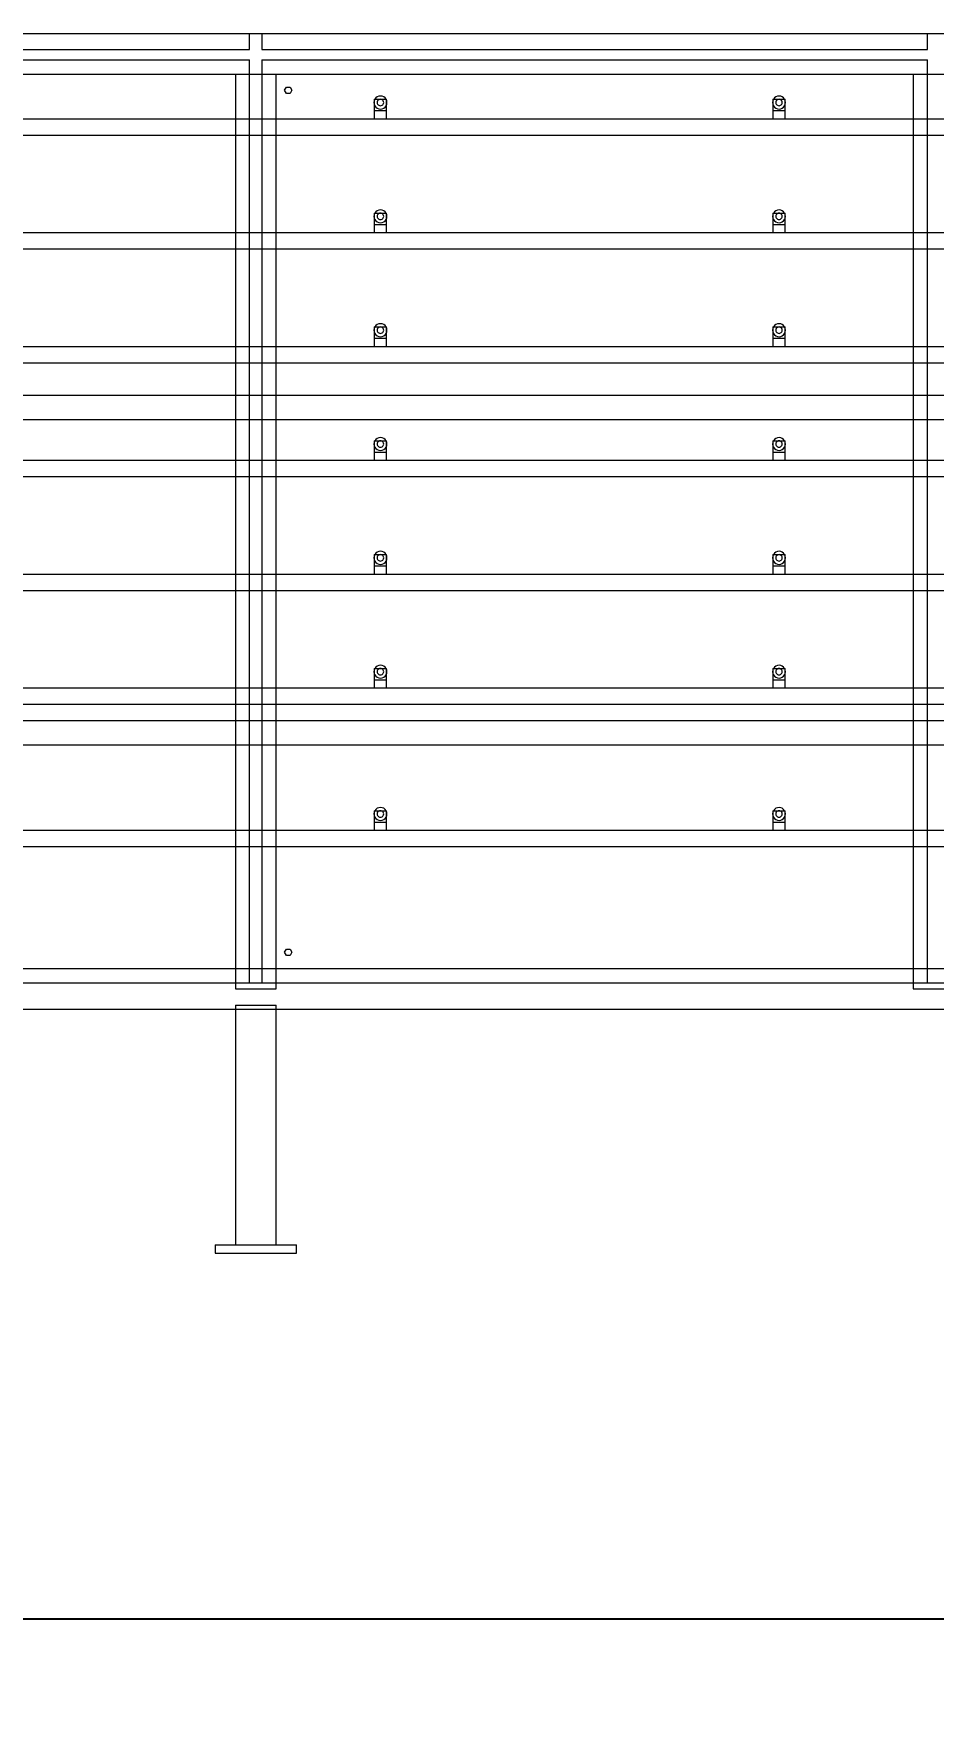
# Model space of a CAD drawing. Header units: millimetres. Extents: x -191664 to 191490, y -197311 to 10263.
# Drawn here: x 50504 to 52717, y -1108 to 3000 of the extents above; entities that cross this region are included whole.
import ezdxf

# ---------------------------------------------------------------- set-up
doc = ezdxf.new("R2010")
doc.units = ezdxf.units.MM
for name, color, linetype, lineweight in [('COTAS_ENVOLVENTE_P', 1, 'Continuous', 0), ('COTAS_O', 1, 'Continuous', 0), ('COTAS_P', 1, 'Continuous', 0), ('lateral_secador', 7, 'Continuous', 0)]:
    doc.layers.add(name, color=color, linetype=linetype, lineweight=lineweight)
doc.dimstyles.new('PLANTA_100', dxfattribs={"dimtxt": 250, "dimasz": 150, "dimexe": 150, "dimexo": 80, "dimgap": 100, "dimtad": 1, "dimtih": 1, "dimtoh": 1, "dimdec": 1, "dimdsep": 46, "dimcen": 0.09, "dimclrd": 1, "dimclre": 1, "dimclrt": 1, "dimadec": 0, "dimazin": 0, "dimtfac": 1, "dimtdec": 4, "dimtofl": 0, "dimtmove": 0, "dimatfit": 3, "dimfxl": 1, "dimtolj": 1, "dimtzin": 0, "dimarcsym": 0})

# ---------------------------------------------------------------- blocks, each defined once
blk = doc.blocks.new('*D4')
at = {"layer": 'COTAS_ENVOLVENTE_P', "color": 1, "lineweight": -2, "transparency": 16777216}
for p, q in [((0, -80), (0, -3250)), ((58855.1, -80), (58855.1, -3250)), ((150, -3100), (58705.1, -3100))]:
    blk.add_line(p, q, dxfattribs=at)
at = {"layer": 'COTAS_ENVOLVENTE_P', "color": 1, "transparency": 16777216}
for points in [[(150, -3075), (150, -3125), (0, -3100)], [(58705.1, -3075), (58705.1, -3125), (58855.1, -3100)]]:
    blk.add_solid(points, dxfattribs=at)
at = {"layer": 'Defpoints', "color": 0, "transparency": 16777216}
for p in [(0, 0), (58855.1, 0), (58855.1, -3100)]:
    blk.add_point(p, dxfattribs=at)
blk = doc.blocks.new('*D19')
at = {"layer": 'COTAS_O', "color": 1, "lineweight": -2, "transparency": 16777216}
for p, q in [((37717.1, -80), (37717.1, -1050)), ((57717.1, -80), (57717.1, -1050)), ((37867.1, -900), (57567.1, -900))]:
    blk.add_line(p, q, dxfattribs=at)
at = {"layer": 'COTAS_O', "color": 1, "transparency": 16777216}
for points in [[(37867.1, -875), (37867.1, -925), (37717.1, -900)], [(57567.1, -875), (57567.1, -925), (57717.1, -900)]]:
    blk.add_solid(points, dxfattribs=at)
at = {"layer": 'Defpoints', "color": 0, "transparency": 16777216}
for p in [(37717.1, 0), (57717.1, 0), (57717.1, -900)]:
    blk.add_point(p, dxfattribs=at)
blk = doc.blocks.new('*D21')
at = {"layer": 'COTAS_P', "color": 1, "lineweight": -2, "transparency": 16777216}
for p, q in [((0, -80), (0, -2350)), ((58117.1, -80), (58117.1, -2350)), ((150, -2200), (57967.1, -2200))]:
    blk.add_line(p, q, dxfattribs=at)
at = {"layer": 'COTAS_P', "color": 1, "transparency": 16777216}
for points in [[(150, -2175), (150, -2225), (0, -2200)], [(57967.1, -2175), (57967.1, -2225), (58117.1, -2200)]]:
    blk.add_solid(points, dxfattribs=at)
at = {"layer": 'Defpoints', "color": 0, "transparency": 16777216}
for p in [(0, 0), (58117.1, 0), (58117.1, -2200)]:
    blk.add_point(p, dxfattribs=at)

msp = doc.modelspace()

# ---------------------------------------------------------------- linework, layer by layer
at = {"layer": 'lateral_secador', "color": 251, "true_color": 0x536a64}
for p, q in [((37717.12, 3000), (57717.12, 3000)), ((37717.12, 2900), (57717.12, 2900)), ((51000.45, 2900), (51100.45, 2900)), ((51000.45, 2900), (51000.45, 650)), ((51100.45, 650), (51100.45, 2900)), ((52667.12, 2900), (52767.12, 2900)), ((52667.12, 2900), (52667.12, 650)), ((37717.12, 2110), (57717.12, 2110)), ((37717.12, 2050), (57717.12, 2050)), ((37717.12, 1310), (57717.12, 1310)), ((37717.12, 1250), (57717.12, 1250)), ((37717.12, 700), (57717.12, 700)), ((51000.45, 650), (51100.45, 650)), ((52667.12, 650), (52767.12, 650)), ((37717.12, 600), (57717.12, 600)), ((51000.45, 610), (51100.45, 610)), ((51000.45, 610), (51000.45, 20)), ((51100.45, 20), (51100.45, 610)), ((51000.45, 20), (51100.45, 20))]:
    msp.add_line(p, q, dxfattribs=at)
at = {"layer": 'lateral_secador', "color": 9, "true_color": 0xb8c6c1}
for p, q in [((49398.78, 3000), (51035.45, 3000)), ((51035.45, 2960), (51035.45, 3000)), ((51065.45, 3000), (52702.12, 3000)), ((51065.45, 3000), (51065.45, 2960)), ((52702.12, 2960), (52702.12, 3000)), ((49398.78, 2960), (51035.45, 2960)), ((51065.45, 2960), (52702.12, 2960)), ((37717.12, 665), (57467.12, 665)), ((37717.12, 600), (57467.12, 600))]:
    msp.add_line(p, q, dxfattribs=at)
at = {"layer": 'lateral_secador', "color": 254, "true_color": 0xd8e0dc}
for p, q in [((49398.78, 2935), (51035.45, 2935)), ((51035.45, 665), (51035.45, 2935)), ((51065.45, 2935), (52702.12, 2935)), ((51065.45, 2935), (51065.45, 665)), ((52702.12, 665), (52702.12, 2935)), ((49398.78, 665), (51035.45, 665)), ((51065.45, 665), (52702.12, 665))]:
    msp.add_line(p, q, dxfattribs=at)
at = {"layer": 'lateral_secador', "color": 43, "true_color": 0xe7bf45}
for p, q in [((51121.45, 2860), (51125.95, 2867.79)), ((51125.95, 2852.21), (51121.45, 2860)), ((51125.95, 2867.79), (51134.95, 2867.79)), ((51134.95, 2852.21), (51125.95, 2852.21)), ((51134.95, 2867.79), (51139.45, 2860)), ((51139.45, 2860), (51134.95, 2852.21)), ((51121.45, 740), (51125.95, 747.79)), ((51125.95, 732.21), (51121.45, 740)), ((51125.95, 747.79), (51134.95, 747.79)), ((51134.95, 747.79), (51139.45, 740)), ((51139.45, 740), (51134.95, 732.21)), ((51134.95, 732.21), (51125.95, 732.21))]:
    msp.add_line(p, q, dxfattribs=at)
at = {"layer": 'lateral_secador', "color": 253, "true_color": 0xa4b0b5}
for p, q in [((51343.26, 2838), (51341.66, 2834.14)), ((51345.8, 2841.31), (51343.26, 2838)), ((51349.12, 2843.86), (51345.8, 2841.31)), ((51352.97, 2845.45), (51349.12, 2843.86)), ((51351.46, 2835.66), (51350.19, 2834)), ((51353.12, 2836.93), (51351.46, 2835.66)), ((51357.12, 2846), (51352.97, 2845.45)), ((51355.05, 2837.73), (51353.12, 2836.93)), ((51357.12, 2838), (51355.05, 2837.73)), ((51361.26, 2845.45), (51357.12, 2846)), ((51359.19, 2837.73), (51357.12, 2838)), ((51361.12, 2836.93), (51359.19, 2837.73)), ((51362.77, 2835.66), (51361.12, 2836.93)), ((51365.12, 2843.86), (51361.26, 2845.45)), ((51364.04, 2834), (51362.77, 2835.66)), ((51368.43, 2841.31), (51365.12, 2843.86)), ((51370.97, 2838), (51368.43, 2841.31)), ((51372.57, 2834.14), (51370.97, 2838)), ((52323.26, 2838), (52321.66, 2834.14)), ((52325.8, 2841.31), (52323.26, 2838)), ((52329.12, 2843.86), (52325.8, 2841.31)), ((52332.97, 2845.45), (52329.12, 2843.86)), ((52331.46, 2835.66), (52330.19, 2834)), ((52333.12, 2836.93), (52331.46, 2835.66)), ((52337.12, 2846), (52332.97, 2845.45)), ((52335.05, 2837.73), (52333.12, 2836.93)), ((52337.12, 2838), (52335.05, 2837.73)), ((52341.26, 2845.45), (52337.12, 2846)), ((52339.19, 2837.73), (52337.12, 2838)), ((52341.12, 2836.93), (52339.19, 2837.73)), ((52342.77, 2835.66), (52341.12, 2836.93)), ((52345.12, 2843.86), (52341.26, 2845.45)), ((52344.04, 2834), (52342.77, 2835.66)), ((52348.43, 2841.31), (52345.12, 2843.86)), ((52350.97, 2838), (52348.43, 2841.31)), ((52352.57, 2834.14), (52350.97, 2838)), ((51341.66, 2834.14), (51341.12, 2830)), ((51341.12, 2830), (51341.66, 2825.86)), ((51341.66, 2825.86), (51343.26, 2822)), ((51343.26, 2822), (51345.8, 2818.69)), ((51345.8, 2818.69), (51349.12, 2816.14)), ((51349.39, 2832.07), (51349.12, 2830)), ((51349.12, 2830), (51349.39, 2827.93)), ((51349.12, 2816.14), (51352.97, 2814.55)), ((51350.19, 2834), (51349.39, 2832.07)), ((51349.39, 2827.93), (51350.19, 2826)), ((51350.19, 2826), (51351.46, 2824.34)), ((51351.46, 2824.34), (51353.12, 2823.07)), ((51352.97, 2814.55), (51357.12, 2814)), ((51353.12, 2823.07), (51355.05, 2822.27)), ((51355.05, 2822.27), (51357.12, 2822)), ((51357.12, 2822), (51359.19, 2822.27)), ((51357.12, 2814), (51361.26, 2814.55)), ((51359.19, 2822.27), (51361.12, 2823.07)), ((51361.12, 2823.07), (51362.77, 2824.34)), ((51361.26, 2814.55), (51365.12, 2816.14)), ((51362.77, 2824.34), (51364.04, 2826)), ((51364.84, 2832.07), (51364.04, 2834)), ((51364.04, 2826), (51364.84, 2827.93)), ((51365.12, 2830), (51364.84, 2832.07)), ((51364.84, 2827.93), (51365.12, 2830)), ((51365.12, 2816.14), (51368.43, 2818.69)), ((51368.43, 2818.69), (51370.97, 2822)), ((51370.97, 2822), (51372.57, 2825.86)), ((51373.12, 2830), (51372.57, 2834.14)), ((51372.57, 2825.86), (51373.12, 2830)), ((52321.66, 2834.14), (52321.12, 2830)), ((52321.12, 2830), (52321.66, 2825.86)), ((52321.66, 2825.86), (52323.26, 2822)), ((52323.26, 2822), (52325.8, 2818.69)), ((52325.8, 2818.69), (52329.12, 2816.14)), ((52329.39, 2832.07), (52329.12, 2830)), ((52329.12, 2830), (52329.39, 2827.93)), ((52329.12, 2816.14), (52332.97, 2814.55)), ((52330.19, 2834), (52329.39, 2832.07)), ((52329.39, 2827.93), (52330.19, 2826)), ((52330.19, 2826), (52331.46, 2824.34)), ((52331.46, 2824.34), (52333.12, 2823.07)), ((52332.97, 2814.55), (52337.12, 2814)), ((52333.12, 2823.07), (52335.05, 2822.27)), ((52335.05, 2822.27), (52337.12, 2822)), ((52337.12, 2822), (52339.19, 2822.27)), ((52337.12, 2814), (52341.26, 2814.55)), ((52339.19, 2822.27), (52341.12, 2823.07)), ((52341.12, 2823.07), (52342.77, 2824.34)), ((52341.26, 2814.55), (52345.12, 2816.14)), ((52342.77, 2824.34), (52344.04, 2826)), ((52344.84, 2832.07), (52344.04, 2834)), ((52344.04, 2826), (52344.84, 2827.93)), ((52345.12, 2830), (52344.84, 2832.07)), ((52344.84, 2827.93), (52345.12, 2830)), ((52345.12, 2816.14), (52348.43, 2818.69)), ((52348.43, 2818.69), (52350.97, 2822)), ((52350.97, 2822), (52352.57, 2825.86)), ((52353.12, 2830), (52352.57, 2834.14)), ((52352.57, 2825.86), (52353.12, 2830)), ((51341.66, 2554.14), (51341.12, 2550)), ((51341.12, 2550), (51341.66, 2545.86)), ((51343.26, 2558), (51341.66, 2554.14)), ((51345.8, 2561.31), (51343.26, 2558)), ((51349.12, 2563.86), (51345.8, 2561.31)), ((51352.97, 2565.45), (51349.12, 2563.86)), ((51349.39, 2552.07), (51349.12, 2550)), ((51349.12, 2550), (51349.39, 2547.93)), ((51350.19, 2554), (51349.39, 2552.07)), ((51349.39, 2547.93), (51350.19, 2546)), ((51351.46, 2555.66), (51350.19, 2554)), ((51353.12, 2556.93), (51351.46, 2555.66)), ((51357.12, 2566), (51352.97, 2565.45)), ((51355.05, 2557.73), (51353.12, 2556.93)), ((51357.12, 2558), (51355.05, 2557.73)), ((51361.26, 2565.45), (51357.12, 2566)), ((51359.19, 2557.73), (51357.12, 2558)), ((51361.12, 2556.93), (51359.19, 2557.73)), ((51362.77, 2555.66), (51361.12, 2556.93)), ((51365.12, 2563.86), (51361.26, 2565.45)), ((51364.04, 2554), (51362.77, 2555.66)), ((51364.84, 2552.07), (51364.04, 2554)), ((51364.04, 2546), (51364.84, 2547.93)), ((51365.12, 2550), (51364.84, 2552.07)), ((51364.84, 2547.93), (51365.12, 2550)), ((51368.43, 2561.31), (51365.12, 2563.86)), ((51370.97, 2558), (51368.43, 2561.31)), ((51372.57, 2554.14), (51370.97, 2558)), ((51373.12, 2550), (51372.57, 2554.14)), ((51372.57, 2545.86), (51373.12, 2550)), ((52321.66, 2554.14), (52321.12, 2550)), ((52321.12, 2550), (52321.66, 2545.86)), ((52323.26, 2558), (52321.66, 2554.14)), ((52325.8, 2561.31), (52323.26, 2558)), ((52329.12, 2563.86), (52325.8, 2561.31)), ((52332.97, 2565.45), (52329.12, 2563.86)), ((52329.39, 2552.07), (52329.12, 2550)), ((52329.12, 2550), (52329.39, 2547.93)), ((52330.19, 2554), (52329.39, 2552.07)), ((52329.39, 2547.93), (52330.19, 2546)), ((52331.46, 2555.66), (52330.19, 2554)), ((52333.12, 2556.93), (52331.46, 2555.66)), ((52337.12, 2566), (52332.97, 2565.45)), ((52335.05, 2557.73), (52333.12, 2556.93)), ((52337.12, 2558), (52335.05, 2557.73)), ((52341.26, 2565.45), (52337.12, 2566)), ((52339.19, 2557.73), (52337.12, 2558)), ((52341.12, 2556.93), (52339.19, 2557.73)), ((52342.77, 2555.66), (52341.12, 2556.93)), ((52345.12, 2563.86), (52341.26, 2565.45)), ((52344.04, 2554), (52342.77, 2555.66)), ((52344.84, 2552.07), (52344.04, 2554)), ((52344.04, 2546), (52344.84, 2547.93)), ((52345.12, 2550), (52344.84, 2552.07)), ((52344.84, 2547.93), (52345.12, 2550)), ((52348.43, 2561.31), (52345.12, 2563.86)), ((52350.97, 2558), (52348.43, 2561.31)), ((52352.57, 2554.14), (52350.97, 2558)), ((52353.12, 2550), (52352.57, 2554.14)), ((52352.57, 2545.86), (52353.12, 2550)), ((51341.66, 2545.86), (51343.26, 2542)), ((51343.26, 2542), (51345.8, 2538.69)), ((51345.8, 2538.69), (51349.12, 2536.14)), ((51349.12, 2536.14), (51352.97, 2534.55)), ((51350.19, 2546), (51351.46, 2544.34)), ((51351.46, 2544.34), (51353.12, 2543.07)), ((51352.97, 2534.55), (51357.12, 2534)), ((51353.12, 2543.07), (51355.05, 2542.27)), ((51355.05, 2542.27), (51357.12, 2542)), ((51357.12, 2542), (51359.19, 2542.27)), ((51357.12, 2534), (51361.26, 2534.55)), ((51359.19, 2542.27), (51361.12, 2543.07)), ((51361.12, 2543.07), (51362.77, 2544.34)), ((51361.26, 2534.55), (51365.12, 2536.14)), ((51362.77, 2544.34), (51364.04, 2546)), ((51365.12, 2536.14), (51368.43, 2538.69)), ((51368.43, 2538.69), (51370.97, 2542)), ((51370.97, 2542), (51372.57, 2545.86)), ((52321.66, 2545.86), (52323.26, 2542)), ((52323.26, 2542), (52325.8, 2538.69)), ((52325.8, 2538.69), (52329.12, 2536.14)), ((52329.12, 2536.14), (52332.97, 2534.55)), ((52330.19, 2546), (52331.46, 2544.34)), ((52331.46, 2544.34), (52333.12, 2543.07)), ((52332.97, 2534.55), (52337.12, 2534)), ((52333.12, 2543.07), (52335.05, 2542.27)), ((52335.05, 2542.27), (52337.12, 2542)), ((52337.12, 2542), (52339.19, 2542.27)), ((52337.12, 2534), (52341.26, 2534.55)), ((52339.19, 2542.27), (52341.12, 2543.07)), ((52341.12, 2543.07), (52342.77, 2544.34)), ((52341.26, 2534.55), (52345.12, 2536.14)), ((52342.77, 2544.34), (52344.04, 2546)), ((52345.12, 2536.14), (52348.43, 2538.69)), ((52348.43, 2538.69), (52350.97, 2542)), ((52350.97, 2542), (52352.57, 2545.86)), ((51341.66, 2274.14), (51341.12, 2270)), ((51341.12, 2270), (51341.66, 2265.86)), ((51343.26, 2278), (51341.66, 2274.14)), ((51341.66, 2265.86), (51343.26, 2262)), ((51345.8, 2281.31), (51343.26, 2278)), ((51343.26, 2262), (51345.8, 2258.69)), ((51349.12, 2283.86), (51345.8, 2281.31)), ((51352.97, 2285.45), (51349.12, 2283.86)), ((51349.39, 2272.07), (51349.12, 2270)), ((51349.12, 2270), (51349.39, 2267.93)), ((51350.19, 2274), (51349.39, 2272.07)), ((51349.39, 2267.93), (51350.19, 2266)), ((51351.46, 2275.66), (51350.19, 2274)), ((51350.19, 2266), (51351.46, 2264.34)), ((51353.12, 2276.93), (51351.46, 2275.66)), ((51351.46, 2264.34), (51353.12, 2263.07)), ((51357.12, 2286), (51352.97, 2285.45)), ((51355.05, 2277.73), (51353.12, 2276.93)), ((51353.12, 2263.07), (51355.05, 2262.27)), ((51357.12, 2278), (51355.05, 2277.73)), ((51355.05, 2262.27), (51357.12, 2262)), ((51361.26, 2285.45), (51357.12, 2286)), ((51359.19, 2277.73), (51357.12, 2278)), ((51357.12, 2262), (51359.19, 2262.27)), ((51361.12, 2276.93), (51359.19, 2277.73)), ((51359.19, 2262.27), (51361.12, 2263.07)), ((51362.77, 2275.66), (51361.12, 2276.93)), ((51361.12, 2263.07), (51362.77, 2264.34)), ((51365.12, 2283.86), (51361.26, 2285.45)), ((51364.04, 2274), (51362.77, 2275.66)), ((51362.77, 2264.34), (51364.04, 2266)), ((51364.84, 2272.07), (51364.04, 2274)), ((51364.04, 2266), (51364.84, 2267.93)), ((51365.12, 2270), (51364.84, 2272.07)), ((51364.84, 2267.93), (51365.12, 2270)), ((51368.43, 2281.31), (51365.12, 2283.86)), ((51370.97, 2278), (51368.43, 2281.31)), ((51368.43, 2258.69), (51370.97, 2262)), ((51372.57, 2274.14), (51370.97, 2278)), ((51370.97, 2262), (51372.57, 2265.86)), ((51373.12, 2270), (51372.57, 2274.14)), ((51372.57, 2265.86), (51373.12, 2270)), ((52321.66, 2274.14), (52321.12, 2270)), ((52321.12, 2270), (52321.66, 2265.86)), ((52323.26, 2278), (52321.66, 2274.14)), ((52321.66, 2265.86), (52323.26, 2262)), ((52325.8, 2281.31), (52323.26, 2278)), ((52323.26, 2262), (52325.8, 2258.69)), ((52329.12, 2283.86), (52325.8, 2281.31)), ((52332.97, 2285.45), (52329.12, 2283.86)), ((52329.39, 2272.07), (52329.12, 2270)), ((52329.12, 2270), (52329.39, 2267.93)), ((52330.19, 2274), (52329.39, 2272.07)), ((52329.39, 2267.93), (52330.19, 2266)), ((52331.46, 2275.66), (52330.19, 2274)), ((52330.19, 2266), (52331.46, 2264.34)), ((52333.12, 2276.93), (52331.46, 2275.66)), ((52331.46, 2264.34), (52333.12, 2263.07)), ((52337.12, 2286), (52332.97, 2285.45)), ((52335.05, 2277.73), (52333.12, 2276.93)), ((52333.12, 2263.07), (52335.05, 2262.27)), ((52337.12, 2278), (52335.05, 2277.73)), ((52335.05, 2262.27), (52337.12, 2262)), ((52341.26, 2285.45), (52337.12, 2286)), ((52339.19, 2277.73), (52337.12, 2278)), ((52337.12, 2262), (52339.19, 2262.27)), ((52341.12, 2276.93), (52339.19, 2277.73)), ((52339.19, 2262.27), (52341.12, 2263.07)), ((52342.77, 2275.66), (52341.12, 2276.93)), ((52341.12, 2263.07), (52342.77, 2264.34)), ((52345.12, 2283.86), (52341.26, 2285.45)), ((52344.04, 2274), (52342.77, 2275.66)), ((52342.77, 2264.34), (52344.04, 2266)), ((52344.84, 2272.07), (52344.04, 2274)), ((52344.04, 2266), (52344.84, 2267.93)), ((52345.12, 2270), (52344.84, 2272.07)), ((52344.84, 2267.93), (52345.12, 2270)), ((52348.43, 2281.31), (52345.12, 2283.86)), ((52350.97, 2278), (52348.43, 2281.31)), ((52348.43, 2258.69), (52350.97, 2262)), ((52352.57, 2274.14), (52350.97, 2278)), ((52350.97, 2262), (52352.57, 2265.86)), ((52353.12, 2270), (52352.57, 2274.14)), ((52352.57, 2265.86), (52353.12, 2270)), ((51345.8, 2258.69), (51349.12, 2256.14)), ((51349.12, 2256.14), (51352.97, 2254.55)), ((51352.97, 2254.55), (51357.12, 2254)), ((51357.12, 2254), (51361.26, 2254.55)), ((51361.26, 2254.55), (51365.12, 2256.14)), ((51365.12, 2256.14), (51368.43, 2258.69)), ((52325.8, 2258.69), (52329.12, 2256.14)), ((52329.12, 2256.14), (52332.97, 2254.55)), ((52332.97, 2254.55), (52337.12, 2254)), ((52337.12, 2254), (52341.26, 2254.55)), ((52341.26, 2254.55), (52345.12, 2256.14)), ((52345.12, 2256.14), (52348.43, 2258.69)), ((51341.66, 1994.14), (51341.12, 1990)), ((51341.12, 1990), (51341.66, 1985.86)), ((51343.26, 1998), (51341.66, 1994.14)), ((51341.66, 1985.86), (51343.26, 1982)), ((51345.8, 2001.31), (51343.26, 1998)), ((51343.26, 1982), (51345.8, 1978.69)), ((51349.12, 2003.86), (51345.8, 2001.31)), ((51345.8, 1978.69), (51349.12, 1976.14)), ((51352.97, 2005.45), (51349.12, 2003.86)), ((51349.39, 1992.07), (51349.12, 1990)), ((51349.12, 1990), (51349.39, 1987.93)), ((51349.12, 1976.14), (51352.97, 1974.55)), ((51350.19, 1994), (51349.39, 1992.07)), ((51349.39, 1987.93), (51350.19, 1986)), ((51351.46, 1995.66), (51350.19, 1994)), ((51350.19, 1986), (51351.46, 1984.34)), ((51353.12, 1996.93), (51351.46, 1995.66)), ((51351.46, 1984.34), (51353.12, 1983.07)), ((51357.12, 2006), (51352.97, 2005.45)), ((51352.97, 1974.55), (51357.12, 1974)), ((51355.05, 1997.73), (51353.12, 1996.93)), ((51353.12, 1983.07), (51355.05, 1982.27)), ((51357.12, 1998), (51355.05, 1997.73)), ((51355.05, 1982.27), (51357.12, 1982)), ((51361.26, 2005.45), (51357.12, 2006)), ((51359.19, 1997.73), (51357.12, 1998)), ((51357.12, 1982), (51359.19, 1982.27)), ((51357.12, 1974), (51361.26, 1974.55)), ((51361.12, 1996.93), (51359.19, 1997.73)), ((51359.19, 1982.27), (51361.12, 1983.07)), ((51362.77, 1995.66), (51361.12, 1996.93)), ((51361.12, 1983.07), (51362.77, 1984.34)), ((51365.12, 2003.86), (51361.26, 2005.45)), ((51361.26, 1974.55), (51365.12, 1976.14)), ((51364.04, 1994), (51362.77, 1995.66)), ((51362.77, 1984.34), (51364.04, 1986)), ((51364.84, 1992.07), (51364.04, 1994)), ((51364.04, 1986), (51364.84, 1987.93)), ((51365.12, 1990), (51364.84, 1992.07)), ((51364.84, 1987.93), (51365.12, 1990)), ((51368.43, 2001.31), (51365.12, 2003.86)), ((51365.12, 1976.14), (51368.43, 1978.69)), ((51370.97, 1998), (51368.43, 2001.31)), ((51368.43, 1978.69), (51370.97, 1982)), ((51372.57, 1994.14), (51370.97, 1998)), ((51370.97, 1982), (51372.57, 1985.86)), ((51373.12, 1990), (51372.57, 1994.14)), ((51372.57, 1985.86), (51373.12, 1990)), ((52321.66, 1994.14), (52321.12, 1990)), ((52321.12, 1990), (52321.66, 1985.86)), ((52323.26, 1998), (52321.66, 1994.14)), ((52321.66, 1985.86), (52323.26, 1982)), ((52325.8, 2001.31), (52323.26, 1998)), ((52323.26, 1982), (52325.8, 1978.69)), ((52329.12, 2003.86), (52325.8, 2001.31)), ((52325.8, 1978.69), (52329.12, 1976.14)), ((52332.97, 2005.45), (52329.12, 2003.86)), ((52329.39, 1992.07), (52329.12, 1990)), ((52329.12, 1990), (52329.39, 1987.93)), ((52329.12, 1976.14), (52332.97, 1974.55)), ((52330.19, 1994), (52329.39, 1992.07)), ((52329.39, 1987.93), (52330.19, 1986)), ((52331.46, 1995.66), (52330.19, 1994)), ((52330.19, 1986), (52331.46, 1984.34)), ((52333.12, 1996.93), (52331.46, 1995.66)), ((52331.46, 1984.34), (52333.12, 1983.07)), ((52337.12, 2006), (52332.97, 2005.45)), ((52332.97, 1974.55), (52337.12, 1974)), ((52335.05, 1997.73), (52333.12, 1996.93)), ((52333.12, 1983.07), (52335.05, 1982.27)), ((52337.12, 1998), (52335.05, 1997.73)), ((52335.05, 1982.27), (52337.12, 1982)), ((52341.26, 2005.45), (52337.12, 2006)), ((52339.19, 1997.73), (52337.12, 1998)), ((52337.12, 1982), (52339.19, 1982.27)), ((52337.12, 1974), (52341.26, 1974.55)), ((52341.12, 1996.93), (52339.19, 1997.73)), ((52339.19, 1982.27), (52341.12, 1983.07)), ((52342.77, 1995.66), (52341.12, 1996.93)), ((52341.12, 1983.07), (52342.77, 1984.34)), ((52345.12, 2003.86), (52341.26, 2005.45)), ((52341.26, 1974.55), (52345.12, 1976.14)), ((52344.04, 1994), (52342.77, 1995.66)), ((52342.77, 1984.34), (52344.04, 1986)), ((52344.84, 1992.07), (52344.04, 1994)), ((52344.04, 1986), (52344.84, 1987.93)), ((52345.12, 1990), (52344.84, 1992.07)), ((52344.84, 1987.93), (52345.12, 1990)), ((52348.43, 2001.31), (52345.12, 2003.86)), ((52345.12, 1976.14), (52348.43, 1978.69)), ((52350.97, 1998), (52348.43, 2001.31)), ((52348.43, 1978.69), (52350.97, 1982)), ((52352.57, 1994.14), (52350.97, 1998)), ((52350.97, 1982), (52352.57, 1985.86)), ((52353.12, 1990), (52352.57, 1994.14)), ((52352.57, 1985.86), (52353.12, 1990)), ((51357.12, 1726), (51352.97, 1725.45)), ((51361.26, 1725.45), (51357.12, 1726)), ((52337.12, 1726), (52332.97, 1725.45)), ((52341.26, 1725.45), (52337.12, 1726)), ((51341.66, 1714.14), (51341.12, 1710)), ((51341.12, 1710), (51341.66, 1705.86)), ((51343.26, 1718), (51341.66, 1714.14)), ((51341.66, 1705.86), (51343.26, 1702)), ((51345.8, 1721.31), (51343.26, 1718)), ((51343.26, 1702), (51345.8, 1698.69)), ((51349.12, 1723.86), (51345.8, 1721.31)), ((51345.8, 1698.69), (51349.12, 1696.14)), ((51352.97, 1725.45), (51349.12, 1723.86)), ((51349.39, 1712.07), (51349.12, 1710)), ((51349.12, 1710), (51349.39, 1707.93)), ((51349.12, 1696.14), (51352.97, 1694.55)), ((51350.19, 1714), (51349.39, 1712.07)), ((51349.39, 1707.93), (51350.19, 1706)), ((51351.46, 1715.66), (51350.19, 1714)), ((51350.19, 1706), (51351.46, 1704.34)), ((51353.12, 1716.93), (51351.46, 1715.66)), ((51351.46, 1704.34), (51353.12, 1703.07)), ((51352.97, 1694.55), (51357.12, 1694)), ((51355.05, 1717.73), (51353.12, 1716.93)), ((51353.12, 1703.07), (51355.05, 1702.27)), ((51357.12, 1718), (51355.05, 1717.73)), ((51355.05, 1702.27), (51357.12, 1702)), ((51359.19, 1717.73), (51357.12, 1718)), ((51357.12, 1702), (51359.19, 1702.27)), ((51357.12, 1694), (51361.26, 1694.55)), ((51361.12, 1716.93), (51359.19, 1717.73)), ((51359.19, 1702.27), (51361.12, 1703.07)), ((51362.77, 1715.66), (51361.12, 1716.93)), ((51361.12, 1703.07), (51362.77, 1704.34)), ((51365.12, 1723.86), (51361.26, 1725.45)), ((51361.26, 1694.55), (51365.12, 1696.14)), ((51364.04, 1714), (51362.77, 1715.66)), ((51362.77, 1704.34), (51364.04, 1706)), ((51364.84, 1712.07), (51364.04, 1714)), ((51364.04, 1706), (51364.84, 1707.93)), ((51365.12, 1710), (51364.84, 1712.07)), ((51364.84, 1707.93), (51365.12, 1710)), ((51368.43, 1721.31), (51365.12, 1723.86)), ((51365.12, 1696.14), (51368.43, 1698.69)), ((51370.97, 1718), (51368.43, 1721.31)), ((51368.43, 1698.69), (51370.97, 1702)), ((51372.57, 1714.14), (51370.97, 1718)), ((51370.97, 1702), (51372.57, 1705.86)), ((51373.12, 1710), (51372.57, 1714.14)), ((51372.57, 1705.86), (51373.12, 1710)), ((52321.66, 1714.14), (52321.12, 1710)), ((52321.12, 1710), (52321.66, 1705.86)), ((52323.26, 1718), (52321.66, 1714.14)), ((52321.66, 1705.86), (52323.26, 1702)), ((52325.8, 1721.31), (52323.26, 1718)), ((52323.26, 1702), (52325.8, 1698.69)), ((52329.12, 1723.86), (52325.8, 1721.31)), ((52325.8, 1698.69), (52329.12, 1696.14)), ((52332.97, 1725.45), (52329.12, 1723.86)), ((52329.39, 1712.07), (52329.12, 1710)), ((52329.12, 1710), (52329.39, 1707.93)), ((52329.12, 1696.14), (52332.97, 1694.55)), ((52330.19, 1714), (52329.39, 1712.07)), ((52329.39, 1707.93), (52330.19, 1706)), ((52331.46, 1715.66), (52330.19, 1714)), ((52330.19, 1706), (52331.46, 1704.34)), ((52333.12, 1716.93), (52331.46, 1715.66)), ((52331.46, 1704.34), (52333.12, 1703.07)), ((52332.97, 1694.55), (52337.12, 1694)), ((52335.05, 1717.73), (52333.12, 1716.93)), ((52333.12, 1703.07), (52335.05, 1702.27)), ((52337.12, 1718), (52335.05, 1717.73)), ((52335.05, 1702.27), (52337.12, 1702)), ((52339.19, 1717.73), (52337.12, 1718)), ((52337.12, 1702), (52339.19, 1702.27)), ((52337.12, 1694), (52341.26, 1694.55)), ((52341.12, 1716.93), (52339.19, 1717.73)), ((52339.19, 1702.27), (52341.12, 1703.07)), ((52342.77, 1715.66), (52341.12, 1716.93)), ((52341.12, 1703.07), (52342.77, 1704.34)), ((52345.12, 1723.86), (52341.26, 1725.45)), ((52341.26, 1694.55), (52345.12, 1696.14)), ((52344.04, 1714), (52342.77, 1715.66)), ((52342.77, 1704.34), (52344.04, 1706)), ((52344.84, 1712.07), (52344.04, 1714)), ((52344.04, 1706), (52344.84, 1707.93)), ((52345.12, 1710), (52344.84, 1712.07)), ((52344.84, 1707.93), (52345.12, 1710)), ((52348.43, 1721.31), (52345.12, 1723.86)), ((52345.12, 1696.14), (52348.43, 1698.69)), ((52350.97, 1718), (52348.43, 1721.31)), ((52348.43, 1698.69), (52350.97, 1702)), ((52352.57, 1714.14), (52350.97, 1718)), ((52350.97, 1702), (52352.57, 1705.86)), ((52353.12, 1710), (52352.57, 1714.14)), ((52352.57, 1705.86), (52353.12, 1710)), ((51343.26, 1438), (51341.66, 1434.14)), ((51345.8, 1441.31), (51343.26, 1438)), ((51349.12, 1443.86), (51345.8, 1441.31)), ((51352.97, 1445.45), (51349.12, 1443.86)), ((51357.12, 1446), (51352.97, 1445.45)), ((51357.12, 1438), (51355.05, 1437.73)), ((51361.26, 1445.45), (51357.12, 1446)), ((51359.19, 1437.73), (51357.12, 1438)), ((51365.12, 1443.86), (51361.26, 1445.45)), ((51368.43, 1441.31), (51365.12, 1443.86)), ((51370.97, 1438), (51368.43, 1441.31)), ((51372.57, 1434.14), (51370.97, 1438)), ((52323.26, 1438), (52321.66, 1434.14)), ((52325.8, 1441.31), (52323.26, 1438)), ((52329.12, 1443.86), (52325.8, 1441.31)), ((52332.97, 1445.45), (52329.12, 1443.86)), ((52337.12, 1446), (52332.97, 1445.45)), ((52337.12, 1438), (52335.05, 1437.73)), ((52341.26, 1445.45), (52337.12, 1446)), ((52339.19, 1437.73), (52337.12, 1438)), ((52345.12, 1443.86), (52341.26, 1445.45)), ((52348.43, 1441.31), (52345.12, 1443.86)), ((52350.97, 1438), (52348.43, 1441.31)), ((52352.57, 1434.14), (52350.97, 1438)), ((51341.66, 1434.14), (51341.12, 1430)), ((51341.12, 1430), (51341.66, 1425.86)), ((51341.66, 1425.86), (51343.26, 1422)), ((51343.26, 1422), (51345.8, 1418.69)), ((51345.8, 1418.69), (51349.12, 1416.14)), ((51349.39, 1432.07), (51349.12, 1430)), ((51349.12, 1430), (51349.39, 1427.93)), ((51349.12, 1416.14), (51352.97, 1414.55)), ((51350.19, 1434), (51349.39, 1432.07)), ((51349.39, 1427.93), (51350.19, 1426)), ((51351.46, 1435.66), (51350.19, 1434)), ((51350.19, 1426), (51351.46, 1424.34)), ((51353.12, 1436.93), (51351.46, 1435.66)), ((51351.46, 1424.34), (51353.12, 1423.07)), ((51352.97, 1414.55), (51357.12, 1414)), ((51355.05, 1437.73), (51353.12, 1436.93)), ((51353.12, 1423.07), (51355.05, 1422.27)), ((51355.05, 1422.27), (51357.12, 1422)), ((51357.12, 1422), (51359.19, 1422.27)), ((51357.12, 1414), (51361.26, 1414.55)), ((51361.12, 1436.93), (51359.19, 1437.73)), ((51359.19, 1422.27), (51361.12, 1423.07)), ((51362.77, 1435.66), (51361.12, 1436.93)), ((51361.12, 1423.07), (51362.77, 1424.34)), ((51361.26, 1414.55), (51365.12, 1416.14)), ((51364.04, 1434), (51362.77, 1435.66)), ((51362.77, 1424.34), (51364.04, 1426)), ((51364.84, 1432.07), (51364.04, 1434)), ((51364.04, 1426), (51364.84, 1427.93)), ((51365.12, 1430), (51364.84, 1432.07)), ((51364.84, 1427.93), (51365.12, 1430)), ((51365.12, 1416.14), (51368.43, 1418.69)), ((51368.43, 1418.69), (51370.97, 1422)), ((51370.97, 1422), (51372.57, 1425.86)), ((51373.12, 1430), (51372.57, 1434.14)), ((51372.57, 1425.86), (51373.12, 1430)), ((52321.66, 1434.14), (52321.12, 1430)), ((52321.12, 1430), (52321.66, 1425.86)), ((52321.66, 1425.86), (52323.26, 1422)), ((52323.26, 1422), (52325.8, 1418.69)), ((52325.8, 1418.69), (52329.12, 1416.14)), ((52329.39, 1432.07), (52329.12, 1430)), ((52329.12, 1430), (52329.39, 1427.93)), ((52329.12, 1416.14), (52332.97, 1414.55)), ((52330.19, 1434), (52329.39, 1432.07)), ((52329.39, 1427.93), (52330.19, 1426)), ((52331.46, 1435.66), (52330.19, 1434)), ((52330.19, 1426), (52331.46, 1424.34)), ((52333.12, 1436.93), (52331.46, 1435.66)), ((52331.46, 1424.34), (52333.12, 1423.07)), ((52332.97, 1414.55), (52337.12, 1414)), ((52335.05, 1437.73), (52333.12, 1436.93)), ((52333.12, 1423.07), (52335.05, 1422.27)), ((52335.05, 1422.27), (52337.12, 1422)), ((52337.12, 1422), (52339.19, 1422.27)), ((52337.12, 1414), (52341.26, 1414.55)), ((52341.12, 1436.93), (52339.19, 1437.73)), ((52339.19, 1422.27), (52341.12, 1423.07)), ((52342.77, 1435.66), (52341.12, 1436.93)), ((52341.12, 1423.07), (52342.77, 1424.34)), ((52341.26, 1414.55), (52345.12, 1416.14)), ((52344.04, 1434), (52342.77, 1435.66)), ((52342.77, 1424.34), (52344.04, 1426)), ((52344.84, 1432.07), (52344.04, 1434)), ((52344.04, 1426), (52344.84, 1427.93)), ((52345.12, 1430), (52344.84, 1432.07)), ((52344.84, 1427.93), (52345.12, 1430)), ((52345.12, 1416.14), (52348.43, 1418.69)), ((52348.43, 1418.69), (52350.97, 1422)), ((52350.97, 1422), (52352.57, 1425.86)), ((52353.12, 1430), (52352.57, 1434.14)), ((52352.57, 1425.86), (52353.12, 1430)), ((51341.66, 1084.14), (51341.12, 1080)), ((51341.12, 1080), (51341.66, 1075.86)), ((51343.26, 1088), (51341.66, 1084.14)), ((51341.66, 1075.86), (51343.26, 1072)), ((51345.8, 1091.31), (51343.26, 1088)), ((51343.26, 1072), (51345.8, 1068.69)), ((51349.12, 1093.86), (51345.8, 1091.31)), ((51345.8, 1068.69), (51349.12, 1066.14)), ((51352.97, 1095.45), (51349.12, 1093.86)), ((51349.39, 1082.07), (51349.12, 1080)), ((51349.12, 1080), (51349.39, 1077.93)), ((51350.19, 1084), (51349.39, 1082.07)), ((51349.39, 1077.93), (51350.19, 1076)), ((51351.46, 1085.66), (51350.19, 1084)), ((51350.19, 1076), (51351.46, 1074.34)), ((51353.12, 1086.93), (51351.46, 1085.66)), ((51351.46, 1074.34), (51353.12, 1073.07)), ((51357.12, 1096), (51352.97, 1095.45)), ((51355.05, 1087.73), (51353.12, 1086.93)), ((51353.12, 1073.07), (51355.05, 1072.27)), ((51357.12, 1088), (51355.05, 1087.73)), ((51355.05, 1072.27), (51357.12, 1072)), ((51361.26, 1095.45), (51357.12, 1096)), ((51359.19, 1087.73), (51357.12, 1088)), ((51357.12, 1072), (51359.19, 1072.27)), ((51361.12, 1086.93), (51359.19, 1087.73)), ((51359.19, 1072.27), (51361.12, 1073.07)), ((51362.77, 1085.66), (51361.12, 1086.93)), ((51361.12, 1073.07), (51362.77, 1074.34)), ((51365.12, 1093.86), (51361.26, 1095.45)), ((51364.04, 1084), (51362.77, 1085.66)), ((51362.77, 1074.34), (51364.04, 1076)), ((51364.84, 1082.07), (51364.04, 1084)), ((51364.04, 1076), (51364.84, 1077.93)), ((51365.12, 1080), (51364.84, 1082.07)), ((51364.84, 1077.93), (51365.12, 1080)), ((51368.43, 1091.31), (51365.12, 1093.86)), ((51365.12, 1066.14), (51368.43, 1068.69)), ((51370.97, 1088), (51368.43, 1091.31)), ((51368.43, 1068.69), (51370.97, 1072)), ((51372.57, 1084.14), (51370.97, 1088)), ((51370.97, 1072), (51372.57, 1075.86)), ((51373.12, 1080), (51372.57, 1084.14)), ((51372.57, 1075.86), (51373.12, 1080)), ((52321.66, 1084.14), (52321.12, 1080)), ((52321.12, 1080), (52321.66, 1075.86)), ((52323.26, 1088), (52321.66, 1084.14)), ((52321.66, 1075.86), (52323.26, 1072)), ((52325.8, 1091.31), (52323.26, 1088)), ((52323.26, 1072), (52325.8, 1068.69)), ((52329.12, 1093.86), (52325.8, 1091.31)), ((52325.8, 1068.69), (52329.12, 1066.14)), ((52332.97, 1095.45), (52329.12, 1093.86)), ((52329.39, 1082.07), (52329.12, 1080)), ((52329.12, 1080), (52329.39, 1077.93)), ((52330.19, 1084), (52329.39, 1082.07)), ((52329.39, 1077.93), (52330.19, 1076)), ((52331.46, 1085.66), (52330.19, 1084)), ((52330.19, 1076), (52331.46, 1074.34)), ((52333.12, 1086.93), (52331.46, 1085.66)), ((52331.46, 1074.34), (52333.12, 1073.07)), ((52337.12, 1096), (52332.97, 1095.45)), ((52335.05, 1087.73), (52333.12, 1086.93)), ((52333.12, 1073.07), (52335.05, 1072.27)), ((52337.12, 1088), (52335.05, 1087.73)), ((52335.05, 1072.27), (52337.12, 1072)), ((52341.26, 1095.45), (52337.12, 1096)), ((52339.19, 1087.73), (52337.12, 1088)), ((52337.12, 1072), (52339.19, 1072.27)), ((52341.12, 1086.93), (52339.19, 1087.73)), ((52339.19, 1072.27), (52341.12, 1073.07)), ((52342.77, 1085.66), (52341.12, 1086.93)), ((52341.12, 1073.07), (52342.77, 1074.34)), ((52345.12, 1093.86), (52341.26, 1095.45)), ((52344.04, 1084), (52342.77, 1085.66)), ((52342.77, 1074.34), (52344.04, 1076)), ((52344.84, 1082.07), (52344.04, 1084)), ((52344.04, 1076), (52344.84, 1077.93)), ((52345.12, 1080), (52344.84, 1082.07)), ((52344.84, 1077.93), (52345.12, 1080)), ((52348.43, 1091.31), (52345.12, 1093.86)), ((52345.12, 1066.14), (52348.43, 1068.69)), ((52350.97, 1088), (52348.43, 1091.31)), ((52348.43, 1068.69), (52350.97, 1072)), ((52352.57, 1084.14), (52350.97, 1088)), ((52350.97, 1072), (52352.57, 1075.86)), ((52353.12, 1080), (52352.57, 1084.14)), ((52352.57, 1075.86), (52353.12, 1080)), ((51349.12, 1066.14), (51352.97, 1064.55)), ((51352.97, 1064.55), (51357.12, 1064)), ((51357.12, 1064), (51361.26, 1064.55)), ((51361.26, 1064.55), (51365.12, 1066.14)), ((52329.12, 1066.14), (52332.97, 1064.55)), ((52332.97, 1064.55), (52337.12, 1064)), ((52337.12, 1064), (52341.26, 1064.55)), ((52341.26, 1064.55), (52345.12, 1066.14))]:
    msp.add_line(p, q, dxfattribs=at)
at = {"layer": 'lateral_secador', "color": 8, "true_color": 0x617680}
for p, q in [((51342.12, 2838), (51372.12, 2838)), ((51342.12, 2838), (51342.12, 2810)), ((51372.12, 2810), (51372.12, 2838)), ((52322.12, 2838), (52352.12, 2838)), ((52322.12, 2838), (52322.12, 2810)), ((52352.12, 2810), (52352.12, 2838)), ((51342.12, 2810), (51372.12, 2810)), ((51342.12, 2810), (51342.12, 2790)), ((51372.12, 2790), (51372.12, 2810)), ((52322.12, 2810), (52352.12, 2810)), ((52322.12, 2810), (52322.12, 2790)), ((52352.12, 2790), (52352.12, 2810)), ((38067.12, 2790), (57367.12, 2790)), ((51342.12, 2790), (51372.12, 2790)), ((52322.12, 2790), (52352.12, 2790)), ((38067.12, 2750), (57367.12, 2750)), ((51342.12, 2558), (51372.12, 2558)), ((51342.12, 2558), (51342.12, 2530)), ((51372.12, 2530), (51372.12, 2558)), ((52322.12, 2558), (52352.12, 2558)), ((52322.12, 2558), (52322.12, 2530)), ((52352.12, 2530), (52352.12, 2558)), ((38067.12, 2510), (57367.12, 2510)), ((51342.12, 2530), (51372.12, 2530)), ((51342.12, 2530), (51342.12, 2510)), ((51342.12, 2510), (51372.12, 2510)), ((51372.12, 2510), (51372.12, 2530)), ((52322.12, 2530), (52352.12, 2530)), ((52322.12, 2530), (52322.12, 2510)), ((52322.12, 2510), (52352.12, 2510)), ((52352.12, 2510), (52352.12, 2530)), ((38067.12, 2470), (57367.12, 2470)), ((51342.12, 2278), (51372.12, 2278)), ((51342.12, 2278), (51342.12, 2250)), ((51372.12, 2250), (51372.12, 2278)), ((52322.12, 2278), (52352.12, 2278)), ((52322.12, 2278), (52322.12, 2250)), ((52352.12, 2250), (52352.12, 2278)), ((38067.12, 2230), (57367.12, 2230)), ((51342.12, 2250), (51372.12, 2250)), ((51342.12, 2250), (51342.12, 2230)), ((51342.12, 2230), (51372.12, 2230)), ((51372.12, 2230), (51372.12, 2250)), ((52322.12, 2250), (52352.12, 2250)), ((52322.12, 2250), (52322.12, 2230)), ((52322.12, 2230), (52352.12, 2230)), ((52352.12, 2230), (52352.12, 2250)), ((38067.12, 2190), (57367.12, 2190)), ((51342.12, 1998), (51372.12, 1998)), ((51342.12, 1998), (51342.12, 1970)), ((51372.12, 1970), (51372.12, 1998)), ((52322.12, 1998), (52352.12, 1998)), ((52322.12, 1998), (52322.12, 1970)), ((52352.12, 1970), (52352.12, 1998)), ((38067.12, 1950), (57367.12, 1950)), ((51342.12, 1970), (51372.12, 1970)), ((51342.12, 1970), (51342.12, 1950)), ((51342.12, 1950), (51372.12, 1950)), ((51372.12, 1950), (51372.12, 1970)), ((52322.12, 1970), (52352.12, 1970)), ((52322.12, 1970), (52322.12, 1950)), ((52322.12, 1950), (52352.12, 1950)), ((52352.12, 1950), (52352.12, 1970)), ((38067.12, 1910), (57367.12, 1910)), ((51342.12, 1718), (51372.12, 1718)), ((51342.12, 1718), (51342.12, 1690)), ((51342.12, 1690), (51372.12, 1690)), ((51342.12, 1690), (51342.12, 1670)), ((51372.12, 1690), (51372.12, 1718)), ((51372.12, 1670), (51372.12, 1690)), ((52322.12, 1718), (52352.12, 1718)), ((52322.12, 1718), (52322.12, 1690)), ((52322.12, 1690), (52352.12, 1690)), ((52322.12, 1690), (52322.12, 1670)), ((52352.12, 1690), (52352.12, 1718)), ((52352.12, 1670), (52352.12, 1690)), ((38067.12, 1670), (57367.12, 1670)), ((51342.12, 1670), (51372.12, 1670)), ((52322.12, 1670), (52352.12, 1670)), ((38067.12, 1630), (57367.12, 1630)), ((51342.12, 1438), (51372.12, 1438)), ((51342.12, 1438), (51342.12, 1410)), ((51372.12, 1410), (51372.12, 1438)), ((52322.12, 1438), (52352.12, 1438)), ((52322.12, 1438), (52322.12, 1410)), ((52352.12, 1410), (52352.12, 1438)), ((51342.12, 1410), (51372.12, 1410)), ((51342.12, 1410), (51342.12, 1390)), ((51372.12, 1390), (51372.12, 1410)), ((52322.12, 1410), (52352.12, 1410)), ((52322.12, 1410), (52322.12, 1390)), ((52352.12, 1390), (52352.12, 1410)), ((38067.12, 1390), (57367.12, 1390)), ((51342.12, 1390), (51372.12, 1390)), ((52322.12, 1390), (52352.12, 1390)), ((38067.12, 1350), (57367.12, 1350)), ((51342.12, 1088), (51372.12, 1088)), ((51342.12, 1088), (51342.12, 1060)), ((51372.12, 1060), (51372.12, 1088)), ((52322.12, 1088), (52352.12, 1088)), ((52322.12, 1088), (52322.12, 1060)), ((52352.12, 1060), (52352.12, 1088)), ((38067.12, 1040), (57367.12, 1040)), ((51342.12, 1060), (51372.12, 1060)), ((51342.12, 1060), (51342.12, 1040)), ((51342.12, 1040), (51372.12, 1040)), ((51372.12, 1040), (51372.12, 1060)), ((52322.12, 1060), (52352.12, 1060)), ((52322.12, 1060), (52322.12, 1040)), ((52322.12, 1040), (52352.12, 1040)), ((52352.12, 1040), (52352.12, 1060)), ((38067.12, 1000), (57367.12, 1000))]:
    msp.add_line(p, q, dxfattribs=at)
at = {"layer": 'lateral_secador', "color": 252, "true_color": 0x798e91}
for p, q in [((50950.45, 20), (51150.45, 20)), ((50950.45, 20), (50950.45, 0)), ((50950.45, 0), (51150.45, 0)), ((51150.45, 0), (51150.45, 20))]:
    msp.add_line(p, q, dxfattribs=at)

# ---------------------------------------------------------------- dimensions: what is measured, and where the dimension line sits
at = {"layer": 'COTAS_ENVOLVENTE_P'}
dim = msp.add_aligned_dim(p1=(0, 0), p2=(58855.12, 0), distance=-3100, text='<> P', dimstyle='PLANTA_100', dxfattribs=at)
dim.commit()
dim.dimension.update_dxf_attribs({"geometry": '*D4', "text_midpoint": (29427.56, -3100)})
at = {"layer": 'COTAS_O'}
dim = msp.add_aligned_dim(p1=(37717.12, 0), p2=(57717.12, 0), distance=-900, text='<> O', dimstyle='PLANTA_100', dxfattribs=at)
dim.commit()
dim.dimension.update_dxf_attribs({"geometry": '*D19', "text_midpoint": (47717.12, -900)})
at = {"layer": 'COTAS_P'}
dim = msp.add_aligned_dim(p1=(0, 0), p2=(58117.12, 0), distance=-2200, text='<> P', dimstyle='PLANTA_100', dxfattribs=at)
dim.commit()
dim.dimension.update_dxf_attribs({"geometry": '*D21', "text_midpoint": (29058.56, -2200)})

doc.saveas('drawing.dxf')
